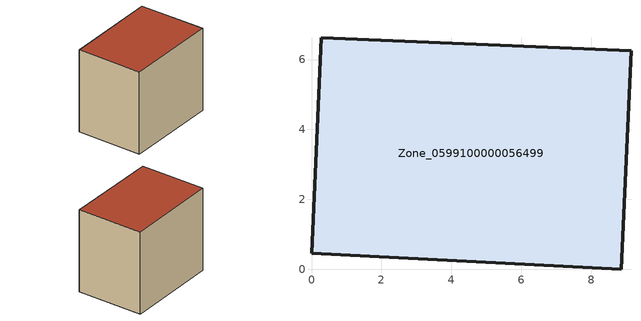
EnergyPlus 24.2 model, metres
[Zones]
Zone_0599100000056499
 floor ground (C_G): 8.87,0 0,0.46 0.28,6.62 9.14,6.25 z1.06
 wall outside (C_F): 0,0.46 8.87,0 9.14,6.25 0.28,6.62 0,0.46 z1.06:8.95
 roof outside (C_R): 9.14,6.25 0.28,6.62 0,0.46 8.87,0 z8.95
[BUILDING]
Pand.0599100000056499: North Axis=0; Terrain=City; Loads Convergence Tolerance Value=0.04; Temperature Convergence Tolerance Value=0.4; Solar Distribution=FullExterior; Maximum Number of Warmup Days=25; Minimum Number of Warmup Days=1
[Site:Location]
Rotterdam.The.Hague.AP_ZH_NLD Design_Conditions: Latitude=51.96; Longitude=4.45; Time Zone=1; Elevation=-4.5
[SITE:GROUNDTEMPERATURE:BUILDINGSURFACE]
18, 18, 18, 18, 18, 18, 18, 18, 18, 18, 18, 18
[MATERIAL] Thermal Absorptance=0.9; Solar Absorptance=0.7; Visible Absorptance=0.7
Name | Roughness | Thickness | Conductivity | Density | Specific Heat
G.TI.1965-1974 | MediumSmooth | 0.15 | 0.882353 | 540 | 1210
F.TI.1965-1974 | Rough | 0.3 | 0.697674 | 1920 | 840
R.TI.1965-1974 | MediumRough | 0.2 | 0.232558 | 1500 | 1000
[CONSTRUCTION]
C_G: G.TI.1965-1974
C_F: F.TI.1965-1974
C_R: R.TI.1965-1974
[ZONE]
Zone_0599100000056499: Type=1; Multiplier=1; Ceiling Height=Autocalculate; Volume=Autocalculate; Floor Area=autocalculate; Part of Total Floor Area=Yes
[ZONEINFILTRATION:DESIGNFLOWRATE]
Infil_Zone_0599100000056499: Zone or ZoneList or Space or SpaceList=Zone_0599100000056499; Schedule=AlwaysOn; Design Flow Rate Calculation Method=Flow/Area; Flow Rate per Floor Area=0.003; Constant Term Coefficient=1; Temperature Term Coefficient=0; Velocity Term Coefficient=0; Velocity Squared Term Coefficient=0
[HVACTEMPLATE:ZONE:IDEALLOADSAIRSYSTEM]
Zone_0599100000056499: Maximum Heating Supply Air Temperature=50; Minimum Cooling Supply Air Temperature=13; Maximum Heating Supply Air Humidity Ratio=0.0156; Minimum Cooling Supply Air Humidity Ratio=0.0077; Heating Limit=NoLimit; Cooling Limit=NoLimit; Dehumidification Control Type=ConstantSensibleHeatRatio; Cooling Sensible Heat Ratio=0.7; Dehumidification Setpoint=60; Humidification Control Type=None; Humidification Setpoint=30; Outdoor Air Method=None; Outdoor Air Flow Rate per Person=0.00944; Outdoor Air Flow Rate per Zone Floor Area=0; Outdoor Air Flow Rate per Zone=0; Demand Controlled Ventilation Type=None; Outdoor Air Economizer Type=NoEconomizer; Heat Recovery Type=None; Sensible Heat Recovery Effectiveness=0.7; Latent Heat Recovery Effectiveness=0.65
[ZONECONTROL:THERMOSTAT]
ThermostatControl_Zone_0599100000056499: Zone or ZoneList=Zone_0599100000056499; Control Type Schedule=DualSetpointControlType; Control 1=Thermostat_Zone_0599100000056499; Temperature Difference Between Cutout And Setpoint=0
[THERMOSTATSETPOINT:DUALSETPOINT]
Thermostat_Zone_0599100000056499: Heating Setpoint Temperature Schedule=HeatingSetpoint_Zone_0599100000056499; Cooling Setpoint Temperature Schedule=CoolingSetpoint_Zone_0599100000056499
[SCHEDULE:COMPACT]
HeatingSetpoint_Zone_0599100000056499: Through: 12/31, For: AllDays, Until: 24:00, 21
CoolingSetpoint_Zone_0599100000056499: Through: 12/31, For: AllDays, Until: 24:00, 24
DualSetpointControlType: Through: 12/31, For: AllDays, Until: 24:00, 4
AlwaysOn: Through: 12/31, For: AllDays, Until: 24:00, 1
